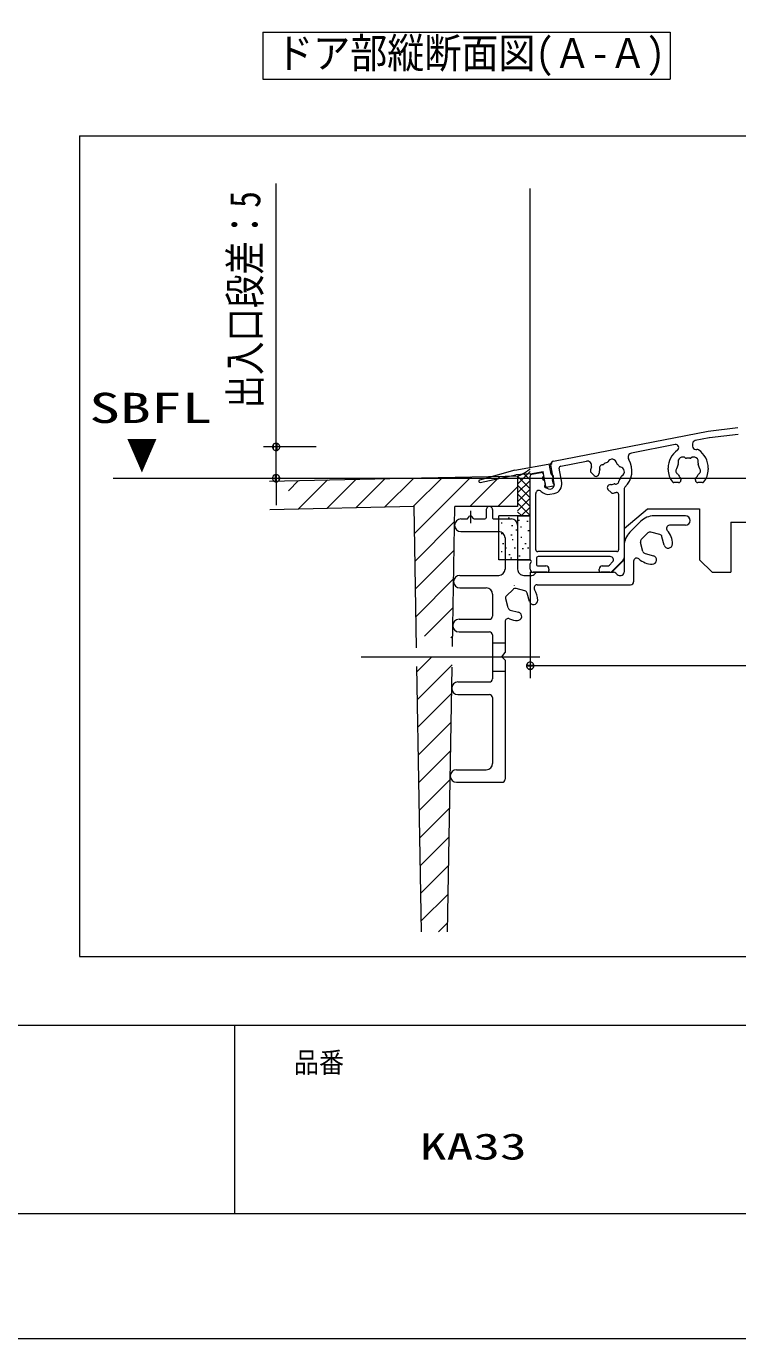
# Model space of a CAD drawing. Units: millimetres on the paper. Extents: x -305 to 305, y -152 to 152.
# Drawn here: x -87.6 to -30.9, y -148.5 to -43.8 of the extents above; entities that cross this region are included whole.
import ezdxf
from ezdxf.enums import TextEntityAlignment as Align

# ---------------------------------------------------------------- set-up
doc = ezdxf.new("R2010")
doc.units = ezdxf.units.MM
doc.linetypes.add('LONG_CHAIN', pattern=[21, 18, -1, 1, -1])
doc.linetypes.add('LONG_DOUBLE_CHAIN', pattern=[21.8, 18, -1, 0.6, -0.6, 0.6, -1])
for name, color, linetype, lineweight in [('0-2_0', 7, 'Continuous', 9), ('0-3_S3', 7, 'Continuous', 9), ('0-4_S4', 7, 'Continuous', 9), ('0-5_1図面枠', 7, 'Continuous', 9), ('0-6_図面枠', 3, 'Continuous', 9), ('0-7_DEFPOINTS', 7, 'Continuous', 9)]:
    doc.layers.add(name, color=color, linetype=linetype, lineweight=lineweight)
doc.styles.add('ＭＳ ゴシック', font='')
doc.styles.get('ＭＳ ゴシック').set_extended_font_data('MS Gothic')

# ---------------------------------------------------------------- blocks, each defined once
blk = doc.blocks.new('_DOTSMALL')
at = {"layer": '0-2_0'}
for p, q in [((0.0746, 0.1), (-0.0746, 0.1)), ((0.1223, -0.0248), (-0.1223, -0.0248))]:
    blk.add_line(p, q, dxfattribs=at)
for points in [[(0.125, 0), (0.124, 0.0157), (0.1211, 0.0311), (0.1162, 0.046), (0.1095, 0.0602), (0.1011, 0.0735), (0.0911, 0.0856), (0.0797, 0.0963), (0.067, 0.1055), (0.0532, 0.1131), (0.0386, 0.1189), (0.0234, 0.1228), (0.0078, 0.1248), (-0.0078, 0.1248), (-0.0234, 0.1228), (-0.0386, 0.1189), (-0.0532, 0.1131), (-0.067, 0.1055), (-0.0797, 0.0963), (-0.0911, 0.0856), (-0.1011, 0.0735), (-0.1095, 0.0602), (-0.1162, 0.046), (-0.1211, 0.0311), (-0.124, 0.0157), (-0.125, 0), (0, 0)], [(-0.125, 0), (-0.124, -0.0157), (-0.1211, -0.0311), (-0.1162, -0.046), (-0.1095, -0.0602), (-0.1011, -0.0735), (-0.0911, -0.0856), (-0.0797, -0.0963), (-0.067, -0.1055), (-0.0532, -0.1131), (-0.0386, -0.1189), (-0.0234, -0.1228), (-0.0078, -0.1248), (0.0078, -0.1248), (0.0234, -0.1228), (0.0386, -0.1189), (0.0532, -0.1131), (0.067, -0.1055), (0.0797, -0.0963), (0.0911, -0.0856), (0.1011, -0.0735), (0.1095, -0.0602), (0.1162, -0.046), (0.1211, -0.0311), (0.124, -0.0157), (0.125, 0), (0, 0)]]:
    blk.add_lwpolyline(points, close=True, dxfattribs=at)

msp = doc.modelspace()

# ---------------------------------------------------------------- linework, layer by layer
at = {"layer": '0-2_0'}
msp.add_line((-71.017, -123.498), (-71.017, -138.498), dxfattribs=at)
at = {"layer": '0-3_S3'}
for p, q in [((-68.767, -44.287), (-68.767, -48.034)), ((-68.767, -44.287), (-36.267, -44.287)), ((-36.267, -44.287), (-36.267, -48.034)), ((-68.767, -48.034), (-36.267, -48.034))]:
    msp.add_line(p, q, dxfattribs=at)
at = {"layer": '0-4_S4'}
for p, q in [((-83.374, -52.54), (27.103, -52.54)), ((-67.695, -77.364), (-67.695, -56.348)), ((-47.439, -78.992), (-47.439, -56.747)), ((-45.584, -78.501), (-33.247, -76.103)), ((-33.237, -76.101), (-30.891, -75.813)), ((-30.857, -76.363), (-33.151, -76.645)), ((-64.491, -77.364), (-68.695, -77.364)), ((-67.695, -79.864), (-67.695, -77.364)), ((-35.892, -77.178), (-39.352, -77.85)), ((-34.492, -77.111), (-34.492, -77.312)), ((-33.161, -76.647), (-34.29, -76.866)), ((-45.004, -78.898), (-42.958, -78.5)), ((-34.242, -77.562), (-34.155, -77.562)), ((-48.659, -79.207), (-51.47, -80.006)), ((-48.659, -79.207), (-45.715, -78.688)), ((-47.44, -79.5), (-48.589, -79.601)), ((-48.442, -80.328), (-47.442, -79.328)), ((-47.442, -79.999), (-47.966, -79.475)), ((-47.44, -79.5), (-46.406, -79.318)), ((-47.321, -79.539), (-46.592, -79.397)), ((-46.415, -79.518), (-46.256, -80.42)), ((-46.35, -79.635), (-46.406, -79.318)), ((-45.708, -78.708), (-45.886, -78.811)), ((-45.759, -79.531), (-45.886, -78.811)), ((-45.518, -80.29), (-45.782, -78.79)), ((-44.923, -80.207), (-45.123, -79.071)), ((-42.588, -79.401), (-42.332, -79.657)), ((-36.442, -79.162), (-36.442, -79.057)), ((-33.242, -79.057), (-33.242, -79.162)), ((-74.664, -79.864), (-66.695, -79.864)), ((-68.232, -80.095), (-57.442, -79.864)), ((-67.695, -79.684), (-67.695, -82.004)), ((-66.718, -80.861), (-65.902, -80.045)), ((-65.908, -82.296), (-63.608, -79.996)), ((-63.613, -82.247), (-61.314, -79.947)), ((-61.319, -82.198), (-59.019, -79.898)), ((-59.025, -82.148), (-56.726, -79.85)), ((-57.442, -79.864), (-49.442, -79.704)), ((-56.731, -82.099), (-54.435, -79.804)), ((-56.657, -84.271), (-52.144, -79.758)), ((-52.255, -82.114), (-49.854, -79.712)), ((-51.428, -80.202), (-48.589, -79.601)), ((-50.01, -82.114), (-48.442, -80.546)), ((-49.442, -79.704), (-48.442, -79.684)), ((-47.442, -80.706), (-48.442, -79.706)), ((-48.442, -81.036), (-47.442, -80.036)), ((-47.442, -81.413), (-48.442, -80.413)), ((-47.442, -86.339), (-47.442, -79.686)), ((-46.227, -80.329), (-46.27, -80.087)), ((-45.589, -80.494), (-46.18, -80.598)), ((-45.679, -79.982), (-45.636, -80.225)), ((-42.05, -79.657), (-42, -79.608)), ((-41.187, -80.421), (-41.236, -80.47)), ((-35.617, -80.212), (-35.979, -80.212)), ((-35.417, -79.943), (-35.417, -80.012)), ((-34.267, -80.012), (-34.267, -79.943)), ((-33.705, -80.212), (-34.067, -80.212)), ((-48.442, -81.743), (-47.442, -80.743)), ((-47.442, -82.12), (-48.442, -81.12)), ((-48.442, -82.45), (-47.442, -81.45)), ((-46.992, -85.562), (-46.992, -81.08)), ((-45.862, -81.14), (-45.519, -81.073)), ((-41.236, -80.753), (-40.98, -81.009)), ((-40.392, -81.139), (-40.392, -85.562)), ((-39.942, -80.685), (-39.942, -86.209)), ((-68.192, -82.345), (-56.695, -82.099)), ((-56.498, -93.389), (-56.695, -82.099)), ((-53.637, -93.287), (-53.442, -82.114)), ((-50.942, -82.364), (-50.942, -83.014)), ((-50.442, -82.364), (-50.442, -83.014)), ((-47.442, -82.827), (-48.442, -81.827)), ((-48.112, -82.864), (-48.442, -82.534)), ((-48.149, -82.864), (-47.442, -82.157)), ((-39.942, -83.862), (-38.094, -82.312)), ((-38.094, -82.312), (-33.942, -82.312)), ((-33.942, -82.312), (-33.942, -86.362)), ((-56.618, -86.477), (-53.463, -83.322)), ((-52.968, -83.114), (-52.442, -83.114)), ((-52.442, -83.114), (-52.27, -82.901)), ((-51.942, -83.114), (-52.114, -82.901)), ((-51.942, -83.114), (-51.042, -83.114)), ((-50.342, -83.114), (-48.942, -83.114)), ((-47.442, -82.864), (-49.942, -82.864)), ((-47.442, -82.864), (-49.942, -82.864)), ((-49.76, -83.424), (-49.66, -83.424)), ((-49.76, -83.424), (-49.66, -83.424)), ((-49.192, -83.016), (-49.092, -83.016)), ((-49.192, -83.016), (-49.092, -83.016)), ((-48.931, -83.632), (-48.831, -83.632)), ((-48.931, -83.632), (-48.831, -83.632)), ((-48.442, -82.864), (-48.442, -87.114)), ((-48.442, -82.864), (-47.442, -82.864)), ((-48.386, -83.205), (-48.286, -83.205)), ((-48.386, -83.205), (-48.286, -83.205)), ((-48.22, -83.727), (-48.12, -83.727)), ((-48.22, -83.727), (-48.12, -83.727)), ((-47.699, -83.3), (-47.599, -83.3)), ((-47.699, -83.3), (-47.599, -83.3)), ((-39.503, -84.175), (-38.631, -83.303)), ((-35.067, -82.864), (-37.571, -82.864)), ((-35.067, -83.614), (-36.328, -83.614)), ((-31.442, -83.362), (0.058, -83.362)), ((-31.442, -83.362), (-31.442, -87.362)), ((-52.968, -84.114), (-49.942, -84.114)), ((-49.76, -84.271), (-49.66, -84.271)), ((-49.76, -84.271), (-49.66, -84.271)), ((-49.442, -84.614), (-49.442, -87.114)), ((-48.984, -84.384), (-48.884, -84.384)), ((-48.984, -84.384), (-48.884, -84.384)), ((-48.884, -84.745), (-48.784, -84.745)), ((-48.884, -84.745), (-48.784, -84.745)), ((-48.576, -83.987), (-48.476, -83.987)), ((-48.576, -83.987), (-48.476, -83.987)), ((-48.197, -84.556), (-48.097, -84.556)), ((-48.197, -84.556), (-48.097, -84.556)), ((-47.628, -84.034), (-47.528, -84.034)), ((-47.628, -84.034), (-47.528, -84.034)), ((-39.942, -83.862), (-39.942, -86.363)), ((-38.059, -84.226), (-38.58, -84.747)), ((-37.107, -84.352), (-37.818, -84.161)), ((-36.752, -85.192), (-36.93, -84.529)), ((-56.58, -88.684), (-53.503, -85.607)), ((-49.76, -85.714), (-49.66, -85.714)), ((-49.76, -85.714), (-49.66, -85.714)), ((-49.642, -85.077), (-49.542, -85.077)), ((-49.642, -85.077), (-49.542, -85.077)), ((-49.434, -85.408), (-49.334, -85.408)), ((-49.434, -85.408), (-49.334, -85.408)), ((-48.718, -85.408), (-48.618, -85.408)), ((-48.718, -85.408), (-48.618, -85.408)), ((-48.078, -85.456), (-47.978, -85.456)), ((-48.078, -85.456), (-47.978, -85.456)), ((-47.865, -85.077), (-47.765, -85.077)), ((-47.865, -85.077), (-47.765, -85.077)), ((-47.652, -85.408), (-47.552, -85.408)), ((-47.652, -85.408), (-47.552, -85.408)), ((-40.542, -85.712), (-46.842, -85.712)), ((-39.942, -85.235), (-39.942, -87.364)), ((-38.454, -85.699), (-38.644, -84.988)), ((-49.144, -85.953), (-49.044, -85.953)), ((-49.144, -85.953), (-49.044, -85.953)), ((-49.002, -86.214), (-48.902, -86.214)), ((-49.002, -86.214), (-48.902, -86.214)), ((-48.442, -86.364), (-47.442, -86.364)), ((-48.339, -86.048), (-48.239, -86.048)), ((-48.339, -86.048), (-48.239, -86.048)), ((-47.442, -87.112), (-47.442, -86.686)), ((-46.942, -86.262), (-46.942, -86.712)), ((-41.053, -86.112), (-46.792, -86.112)), ((-46.792, -86.862), (-46.192, -86.862)), ((-41.692, -86.862), (-41.303, -86.862)), ((-41.126, -86.789), (-40.876, -86.539)), ((-40.941, -87.362), (-39.942, -86.363)), ((-40.015, -86.386), (-40.919, -87.289)), ((-39.192, -86.478), (-39.192, -88.114)), ((-38.277, -85.876), (-37.614, -86.054)), ((-32.942, -87.362), (-33.942, -86.362)), ((-56.541, -90.89), (-53.543, -87.892)), ((-53.047, -87.614), (-49.942, -87.614)), ((-47.942, -87.614), (-47.295, -87.614)), ((-47.442, -87.364), (-40.941, -87.364)), ((-47.439, -87.362), (-47.439, -95.821)), ((-46.092, -87.362), (-47.192, -87.362)), ((-47.119, -87.541), (-47.015, -87.437)), ((-46.838, -87.364), (-40.795, -87.364)), ((-45.942, -87.112), (-45.942, -87.212)), ((-41.942, -87.212), (-41.942, -87.112)), ((-41.095, -87.362), (-41.792, -87.362)), ((-40.619, -87.437), (-40.515, -87.541)), ((-40.338, -87.614), (-40.192, -87.614)), ((-32.942, -87.362), (-31.442, -87.362)), ((-53.047, -88.614), (-50.942, -88.614)), ((-48.809, -88.726), (-49.33, -89.247)), ((-47.857, -88.852), (-48.568, -88.661)), ((-46.885, -88.364), (-39.442, -88.364)), ((-50.442, -89.114), (-50.442, -90.864)), ((-49.204, -90.199), (-49.394, -89.488)), ((-47.502, -89.692), (-47.68, -89.029)), ((-55.855, -92.449), (-53.583, -90.177)), ((-49.027, -90.376), (-48.364, -90.554)), ((-53.108, -91.114), (-50.692, -91.114)), ((-53.107, -92.114), (-50.692, -92.114)), ((-49.442, -91.305), (-49.442, -93.77)), ((-53.765, -92.604), (-53.623, -92.461)), ((-50.442, -92.364), (-50.442, -95.864)), ((-50.442, -92.989), (-49.442, -92.989)), ((-56.464, -95.303), (-55.304, -94.143)), ((-51.33, -94.114), (-48.434, -94.114)), ((-49.692, -94.114), (-49.442, -93.77)), ((-49.692, -94.114), (-49.442, -94.364)), ((-56.102, -116.049), (-56.472, -94.878)), ((-56.426, -97.51), (-53.662, -94.746)), ((-54.034, -116.049), (-53.665, -94.921)), ((-50.442, -95.239), (-49.442, -95.239)), ((-49.442, -94.364), (-49.442, -103.864)), ((7.561, -94.821), (-47.439, -94.821)), ((-53.195, -96.114), (-50.692, -96.114)), ((-56.387, -99.717), (-53.702, -97.031)), ((-53.195, -97.114), (-50.692, -97.114)), ((-50.442, -97.364), (-50.442, -102.614)), ((-56.349, -101.923), (-53.742, -99.316)), ((-56.31, -104.13), (-53.782, -101.601)), ((-53.317, -103.114), (-50.942, -103.114)), ((-56.272, -106.336), (-53.822, -103.886)), ((-53.317, -104.114), (-49.692, -104.114)), ((-56.233, -108.543), (-53.862, -106.171)), ((-56.195, -110.749), (-53.902, -108.456)), ((-56.156, -112.956), (-53.942, -110.741)), ((-56.118, -115.162), (-53.981, -113.026)), ((-54.759, -116.049), (-54.021, -115.311))]:
    msp.add_line(p, q, dxfattribs=at)
at = {"layer": '0-4_S4', "linetype": 'LONG_DOUBLE_CHAIN'}
msp.add_line((-80.684, -79.864), (-9.947, -79.864), dxfattribs=at)
at = {"layer": '0-4_S4', "linetype": 'LONG_CHAIN'}
for p, q in [((-64.196, -79.861), (-47.442, -79.861)), ((-41.449, -79.862), (-15.808, -79.862)), ((-52.192, -82.464), (-52.192, -83.434)), ((-60.905, -94.114), (-46.682, -94.114))]:
    msp.add_line(p, q, dxfattribs=at)
at = {"layer": '0-4_S4'}
for points in [[(-83.374, -52.54), (-83.374, -118), (27.103, -118)], [(-48.442, -79.684), (-48.42, -79.676), (-48.398, -79.669), (-48.376, -79.661), (-48.355, -79.653), (-48.333, -79.644), (-48.312, -79.636), (-48.29, -79.628), (-48.269, -79.619), (-48.247, -79.61), (-48.226, -79.601), (-48.205, -79.592), (-48.183, -79.582), (-48.162, -79.573), (-48.141, -79.563), (-48.12, -79.553), (-48.099, -79.543), (-48.079, -79.533), (-48.058, -79.523), (-48.037, -79.512), (-48.017, -79.502), (-47.996, -79.491), (-47.976, -79.48), (-47.955, -79.469), (-47.935, -79.458), (-47.915, -79.446), (-47.895, -79.435), (-47.875, -79.423), (-47.855, -79.411), (-47.835, -79.399), (-47.815, -79.387), (-47.796, -79.375), (-47.776, -79.362), (-47.757, -79.35), (-47.737, -79.337), (-47.718, -79.324), (-47.699, -79.311), (-47.68, -79.298), (-47.661, -79.284), (-47.642, -79.271)], [(-47.642, -79.271), (-47.623, -79.257), (-47.605, -79.243), (-47.586, -79.229), (-47.568, -79.215), (-47.549, -79.201), (-47.531, -79.187), (-47.513, -79.172), (-47.495, -79.158), (-47.477, -79.143), (-47.459, -79.128), (-47.442, -79.113), (-47.442, -79.113)], [(-48.442, -79.684), (-48.442, -82.114), (-53.442, -82.114)], [(-47.442, -86.364), (-49.942, -86.364), (-49.942, -82.864)], [(-47.442, -86.364), (-49.942, -86.364), (-49.942, -82.864)]]:
    msp.add_lwpolyline(points, dxfattribs=at)
for centre, radius, start, end in [((-33.218, -76.25), 0.15, 97, 101), ((-35.845, -77.423), 0.25, 305.20058, 101), ((-34.242, -77.111), 0.25, 101, 180), ((-34.242, -77.312), 0.25, 180, 270), ((-33.132, -76.794), 0.15, 97, 101), ((-45.536, -78.747), 0.25, 101, 190), ((-42.891, -78.844), 0.35, 341.50243, 101), ((-40.912, -78.724), 0.375, 7.29961, 152.70039), ((-41.078, -79.287), 1.75, 312.61346, 31.36211), ((-39.285, -78.194), 0.35, 101, 211.36211), ((-34.692, -79.057), 1.75, 125.20058, 180), ((-35.272, -78.548), 0.375, 52.29961, 197.70039), ((-34.982, -78.172), 0.1, 232.29961, 278.03074), ((-34.842, -79.162), 0.9, 81.96926, 98.03074), ((-34.702, -78.172), 0.1, 261.96926, 307.70039), ((-34.412, -78.548), 0.375, 342.29961, 127.70039), ((-34.155, -77.812), 0.25, 56.09874, 90), ((-34.992, -79.057), 1.75, 360, 56.09874), ((-47.292, -79.686), 0.15, 101, 180), ((-46.563, -79.544), 0.15, 10, 101), ((-45.66, -79.514), 0.1, 190, 256.42182), ((-45.713, -78.699), 0.0107, 300, 100), ((-44.976, -79.045), 0.15, 101, 190), ((-42.482, -79.295), 0.15, 173.36651, 225), ((-41.042, -79.462), 1.6, 161.50243, 173.36651), ((-42.142, -79.466), 0.2, 315, 0.20717), ((-41.042, -79.462), 0.9, 161.2602, 180.20717), ((-41.656, -79.032), 0.25, 91.8699, 198.1301), ((-41.989, -79.141), 0.1, 341.2602, 18.1301), ((-41.668, -78.682), 0.1, 271.8699, 308.7398), ((-41.042, -79.462), 0.9, 106.96926, 128.7398), ((-41.334, -78.506), 0.1, 286.96926, 332.70039), ((-40.441, -78.663), 0.1, 187.29961, 233.03074), ((-41.042, -79.462), 0.9, 36.96926, 53.03074), ((-40.243, -78.861), 0.1, 216.96926, 262.70039), ((-40.303, -79.332), 0.375, 297.29961, 82.70039), ((-34.842, -79.162), 1.6, 180, 218.36651), ((-35.581, -79.293), 0.25, 136.8699, 243.1301), ((-35.836, -79.053), 0.1, 316.8699, 353.7398), ((-34.842, -79.162), 0.9, 151.96926, 173.7398), ((-35.739, -79.605), 0.1, 26.2602, 63.1301), ((-34.842, -79.162), 0.9, 206.2602, 225.20717), ((-35.725, -78.692), 0.1, 331.96926, 17.70039), ((-34.842, -79.162), 0.9, 314.79283, 333.7398), ((-33.959, -78.692), 0.1, 162.29961, 208.03074), ((-34.842, -79.162), 0.9, 6.2602, 28.03074), ((-33.945, -79.605), 0.1, 116.8699, 153.7398), ((-34.103, -79.293), 0.25, 296.8699, 43.1301), ((-33.848, -79.053), 0.1, 186.2602, 223.1301), ((-34.842, -79.162), 1.6, 321.63349, 0), ((-51.445, -80.103), 0.1, 104.39596, 280), ((-46.31, -79.861), 0.15, 123.56221, 256.43779), ((-46.448, -79.653), 0.1, 303.56221, 10), ((-46.368, -80.104), 0.1, 10, 76.43779), ((-46.197, -80.5), 0.1, 129.97887, 280), ((-46.326, -80.346), 0.1, 309.97887, 10), ((-45.887, -80.355), 0.375, 190, 10), ((-45.719, -79.757), 0.15, 303.57818, 76.42182), ((-45.581, -79.965), 0.1, 123.57818, 190), ((-45.538, -80.207), 0.1, 190, 250), ((-45.606, -80.395), 0.1, 280, 70), ((-45.662, -80.337), 0.75, 281, 10), ((-42.191, -79.515), 0.2, 225, 315), ((-41.095, -80.611), 0.2, 135, 225), ((-41.046, -80.562), 0.2, 89.79283, 135), ((-41.042, -79.462), 0.9, 269.79283, 288.7398), ((-40.721, -80.409), 0.1, 71.8699, 108.7398), ((-40.612, -80.077), 0.25, 251.8699, 358.1301), ((-40.262, -80.088), 0.1, 141.2602, 178.1301), ((-41.042, -79.462), 0.9, 321.2602, 343.03074), ((-40.085, -79.754), 0.1, 117.29961, 163.03074), ((-39.792, -80.685), 0.15, 132.61346, 180), ((-35.979, -80.062), 0.15, 218.36651, 270), ((-35.617, -80.012), 0.2, 270, 0), ((-35.617, -79.943), 0.2, 0, 45.20717), ((-34.067, -79.943), 0.2, 134.79283, 180), ((-34.067, -80.012), 0.2, 180, 270), ((-33.705, -80.062), 0.15, 270, 321.63349), ((-46.742, -81.08), 0.25, 42.56705, 180), ((-46.005, -80.404), 0.75, 222.56705, 281), ((-40.874, -80.903), 0.15, 225, 276.63349), ((-41.042, -79.462), 1.6, 276.63349, 286.60155), ((-40.542, -81.139), 0.15, 0, 106.60155), ((-50.692, -82.364), 0.25, 0, 180.00001), ((-52.968, -83.614), 0.5, 90, 270), ((-52.192, -82.964), 0.1, 38.97666, 141.02335), ((-51.042, -83.014), 0.1, 270, 0), ((-50.342, -83.014), 0.1, 179.99999, 270), ((-48.942, -83.614), 0.5, 0, 90), ((-37.571, -84.364), 1.5, 90, 135), ((-36.328, -83.864), 0.25, 90, 222.5065), ((-35.067, -83.239), 0.375, 270, 90), ((-49.942, -84.614), 0.5, 0, 90), ((-38.442, -85.235), 1.5, 135, 180.00001), ((-38.403, -84.923), 0.25, 135.00001, 195), ((-37.882, -84.403), 0.25, 75.00001, 135), ((-37.171, -84.593), 0.25, 15, 75.00001), ((-37.692, -85.114), 1.6, 0.40758, 42.5065), ((-46.842, -85.562), 0.15, 180, 270), ((-40.542, -85.562), 0.15, 270, 360), ((-38.212, -85.635), 0.25, 194.99999, 255.00001), ((-36.428, -85.105), 0.336, 194.99999, 0.40757), ((-47.342, -86.339), 0.1, 180, 240), ((-47.342, -86.686), 0.1, 120, 180), ((-47.442, -86.512), 0.1, 300, 60), ((-46.792, -86.262), 0.15, 90, 180), ((-46.792, -86.712), 0.15, 180, 270), ((-46.192, -87.112), 0.25, 0, 90), ((-41.692, -87.112), 0.25, 90, 180), ((-41.303, -86.612), 0.25, 270, 315), ((-41.053, -86.362), 0.25, 315, 90), ((-40.192, -86.209), 0.25, 315, 0), ((-38.942, -86.478), 0.25, 47.49306, 180.00001), ((-37.692, -85.114), 1.6, 227.49306, 269.59143), ((-37.701, -86.378), 0.336, 269.59143, 74.99999), ((-53.047, -88.114), 0.5, 90, 270), ((-49.942, -87.114), 0.5, 270, 0), ((-47.942, -87.114), 0.5, 179.99999, 270), ((-47.192, -87.112), 0.25, 180, 270), ((-47.295, -87.364), 0.25, 270, 315), ((-46.838, -87.614), 0.25, 90, 135), ((-46.092, -87.212), 0.15, 270, 0), ((-41.792, -87.212), 0.15, 180, 270), ((-41.095, -87.112), 0.25, 270, 315), ((-40.795, -87.614), 0.25, 45, 90), ((-40.338, -87.364), 0.25, 225, 270), ((-40.192, -87.364), 0.25, 270, 0), ((-50.942, -89.114), 0.5, 0, 90), ((-48.632, -88.903), 0.25, 75, 135), ((-47.179, -88.886), 1.6, 163.3199, 163.59143), ((-47.921, -89.094), 0.25, 15, 75), ((-46.885, -88.614), 0.25, 90, 212.72065), ((-48.442, -89.614), 1.6, 0.40757, 32.72065), ((-39.442, -88.114), 0.25, 270, 0), ((-49.153, -89.423), 0.25, 135, 195), ((-47.178, -89.605), 0.336, 194.99999, 0.40756), ((-50.692, -90.864), 0.25, 270, 0), ((-49.192, -91.305), 0.25, 66.08321, 180.00001), ((-48.962, -90.135), 0.25, 194.99999, 255), ((-48.442, -89.614), 1.6, 246.08321, 269.59143), ((-48.451, -90.878), 0.336, 269.59143, 74.99999), ((-53.108, -91.614), 0.5, 90, 270), ((-50.692, -92.364), 0.25, 0, 90), ((-53.195, -96.614), 0.5, 90, 270), ((-50.692, -95.864), 0.25, 270, 0), ((-50.692, -97.364), 0.25, 0, 90), ((-53.317, -103.614), 0.5, 90, 270), ((-50.942, -102.614), 0.5, 270, 0), ((-49.692, -103.864), 0.25, 270, 0)]:
    msp.add_arc(centre, radius, start, end, dxfattribs=at)
at = {"layer": '0-6_図面枠'}
msp.add_line((-291.017, -123.498), (108.983, -123.498), dxfattribs=at)
msp.add_lwpolyline([(-291.017, -138.498), (108.983, -138.498), (108.983, 138.502), (-291.017, 138.502)], close=True, dxfattribs=at)
at = {"layer": '0-7_DEFPOINTS'}
msp.add_line((118.983, -148.498), (-301.017, -148.498), dxfattribs=at)

# ---------------------------------------------------------------- block references
at = {"layer": '0-4_S4', "xscale": 2.32, "yscale": 2.32}
for p, rotation in [((-67.695, -77.364), 90), ((-67.695, -79.864), 270), ((-47.439, -94.821), 180)]:
    msp.add_blockref('_DOTSMALL', p, dxfattribs=dict(at, rotation=rotation))

# ---------------------------------------------------------------- texts
at = {"layer": '0-3_S3', "style": 'ＭＳ ゴシック', "width": 0.9}
msp.add_text('ドア部縦断面図(Ａ-Ａ)', height=2.405, dxfattribs=at).set_placement((-67.691, -47.873), align=Align.BOTTOM_LEFT)
at = {"layer": '0-4_S4', "style": 'ＭＳ ゴシック', "width": 0.8}
msp.add_text('出入口段差：5', height=2.444, rotation=90, dxfattribs=at).set_placement((-68.225, -74.296), align=Align.BOTTOM_LEFT)
at = {"layer": '0-4_S4', "style": 'ＭＳ ゴシック'}
for s, width, p in [('SBFL', 1.5, (-82.594, -76.176)), ('▼', 0.75, (-79.627, -79.915))]:
    msp.add_text(s, height=2.405, dxfattribs=dict(at, width=width)).set_placement(p, align=Align.BOTTOM_LEFT)
at = {"layer": '0-5_1図面枠', "style": 'ＭＳ ゴシック'}
for s, height, width, p in [('品番', 1.628, 0.9, (-66.276, -127.759)), ('KA33', 2.089, 1.5, (-56.239, -134.835))]:
    msp.add_text(s, height=height, dxfattribs=dict(at, width=width)).set_placement(p, align=Align.BOTTOM_LEFT)

doc.saveas('drawing.dxf')
